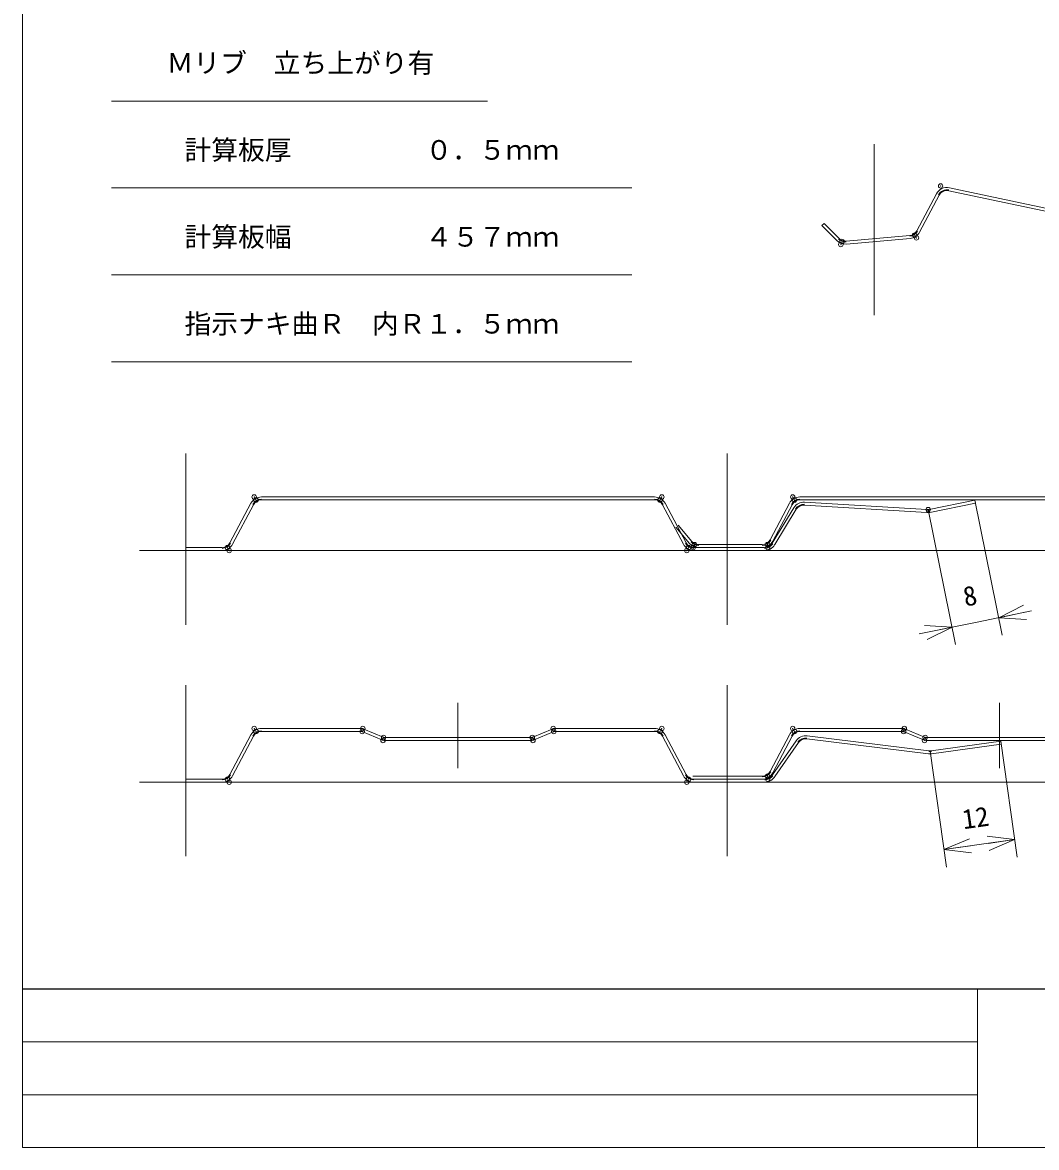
# Model space of a CAD drawing. Units: millimetres on the paper, with parts at other scales. Extents: x -208 to 189, y -184 to 139.
# Drawn here: x -208.4 to -94.8, y -139.6 to -13.6 of the extents above; entities that cross this region are included whole.
import ezdxf
from ezdxf.enums import TextEntityAlignment as Align

# ---------------------------------------------------------------- set-up
doc = ezdxf.new("R2010")
doc.units = ezdxf.units.MM
doc.header["$PDMODE"] = 32
doc.header["$PDSIZE"] = 0.5
for name, color, linetype, lineweight in [('0-0_寸法', 7, 'Continuous', 18), ('0-1_通り', 7, 'Continuous', 18), ('1-1', 7, 'Continuous', 18), ('F-F', 5, 'Continuous', 18)]:
    doc.layers.add(name, color=color, linetype=linetype, lineweight=lineweight)
doc.styles.add('ＭＳ ゴシック', font='')
doc.styles.get('ＭＳ ゴシック').set_extended_font_data('MS Gothic')

# ---------------------------------------------------------------- blocks, each defined once
blk = doc.blocks.new('BLOCK002(1)')
at = {"layer": '0-1_通り'}
for p, q in [((9.2864, 24.3813), (9.2864, 10.0033)), ((54.7864, 24.3813), (54.7864, 10.0033)), ((32.1614, 22.8876), (32.1614, 17.4145)), ((12.9977, 16.8782), (14.7547, 20.197)), ((13.2186, 16.7612), (14.9756, 20.08)), ((24.0588, 20.7291), (15.6385, 20.7291)), ((15.6385, 20.4791), (24.0588, 20.4791)), ((24.1572, 20.4589), (25.7658, 19.7695)), ((24.2557, 20.6886), (25.8642, 19.9993)), ((25.9627, 19.9791), (38.3601, 19.9791)), ((38.4586, 19.9993), (40.0671, 20.6886)), ((38.557, 19.7695), (40.1655, 20.4589)), ((48.6843, 20.7291), (40.264, 20.7291)), ((40.264, 20.4791), (48.6843, 20.4791)), ((51.1042, 16.7612), (49.3472, 20.08)), ((51.3251, 16.8782), (49.5681, 20.197)), ((61.4761, 19.8609), (71.6985, 18.6058)), ((61.5066, 20.1091), (71.729, 18.8539)), ((25.9627, 19.7291), (38.3601, 19.7291)), ((58.578, 16.8407), (60.5645, 19.6886)), ((58.783, 16.6977), (60.7696, 19.5456)), ((71.9248, 18.8556), (77.7686, 19.6769)), ((71.9596, 18.6081), (77.8034, 19.4294)), ((77.8034, 19.4294), (77.7686, 19.6769)), ((9.2864, 16.4791), (12.3348, 16.4791)), ((9.2864, 16.2291), (12.3348, 16.2291)), ((54.7864, 16.4791), (51.988, 16.4791)), ((51.988, 16.2291), (54.7864, 16.2291)), ((54.7864, 16.2291), (54.7864, 16.4791)), ((54.7864, 16.4791), (57.8848, 16.4791)), ((54.7864, 16.2291), (57.8848, 16.2291)), ((57.8848, 16.4791), (57.9345, 16.4791)), ((57.8848, 16.2291), (57.9345, 16.2291)), ((58.5496, 16.8), (58.578, 16.8407)), ((58.7546, 16.657), (58.783, 16.6977))]:
    blk.add_line(p, q, dxfattribs=at)
for centre, radius, start, end in [((15.6385, 19.7291), 1, 90, 152.10273), ((15.6385, 19.7291), 0.8125, 90, 152.10273), ((15.6385, 19.7291), 0.75, 90, 152.10273), ((24.0588, 20.2291), 0.5, 66.80141, 90), ((24.0588, 20.2291), 0.3125, 66.80141, 90), ((24.0588, 20.2291), 0.25, 66.80141, 90), ((25.9627, 20.2291), 0.3125, 246.80141, 270), ((25.9627, 20.2291), 0.25, 246.80141, 270), ((38.3601, 20.2291), 0.25, 270, 293.19859), ((38.3601, 20.2291), 0.3125, 270, 293.19859), ((40.264, 20.2291), 0.5, 90, 113.19859), ((40.264, 20.2291), 0.3125, 90, 113.19859), ((40.264, 20.2291), 0.25, 90, 113.19859), ((48.6843, 19.7291), 1, 27.89727, 90), ((48.6843, 19.7291), 0.8125, 27.89727, 90), ((48.6843, 19.7291), 0.75, 27.89727, 90), ((61.3847, 19.1165), 1, 83, 145.10273), ((61.3847, 19.1165), 0.8125, 83, 145.10273), ((61.3847, 19.1165), 0.75, 83, 145.10273), ((25.9627, 20.2291), 0.5, 246.80141, 270), ((38.3601, 20.2291), 0.5, 270, 293.19859), ((71.8204, 19.5983), 1, 263, 278), ((71.8204, 19.5983), 0.8125, 263, 278), ((71.8204, 19.5983), 0.75, 263, 278), ((12.3348, 17.2291), 0.75, 270, 332.10273), ((12.3348, 17.2291), 0.8125, 270, 332.10273), ((12.3348, 17.2291), 1, 270, 332.10273), ((51.988, 17.2291), 1, 207.89727, 270), ((51.988, 17.2291), 0.8125, 207.89727, 270), ((51.988, 17.2291), 0.75, 207.89727, 270), ((57.9345, 17.2291), 0.75, 270, 325.10273), ((57.9345, 17.2291), 0.8125, 270, 325.10273), ((57.9345, 17.2291), 1, 270, 325.10273)]:
    blk.add_arc(centre, radius, start, end, dxfattribs=at)
for p in [(15.0364, 20.7291), (15.1869, 20.4791), (24.1101, 20.4791), (24.1614, 20.7291), (25.9114, 19.9791), (38.4114, 19.9791), (40.1614, 20.7291), (40.2127, 20.4791), (49.1359, 20.4791), (49.2864, 20.7291), (25.8601, 19.7291), (38.4627, 19.7291), (12.7864, 16.4791), (12.9369, 16.2291), (51.3859, 16.2291), (51.5364, 16.4791)]:
    blk.add_point(p, dxfattribs=at)
blk = doc.blocks.new('BLOCK003')
at = {"layer": '0-1_通り', "color": 8}
for p, q in [((54.7864, 24.3813), (54.7864, 10.0033)), ((100.2864, 24.3813), (100.2864, 10.0033)), ((77.6614, 22.8876), (77.6614, 17.4145)), ((58.38, 17.1282), (60.0047, 20.197)), ((58.601, 17.0112), (60.2256, 20.08)), ((69.5588, 20.7291), (60.8885, 20.7291)), ((60.8885, 20.4791), (69.5588, 20.4791)), ((69.6572, 20.4589), (71.2658, 19.7695)), ((69.7557, 20.6886), (71.3642, 19.9993)), ((71.4627, 19.9791), (83.8601, 19.9791)), ((83.9586, 19.9993), (85.5671, 20.6886)), ((84.057, 19.7695), (85.6655, 20.4589)), ((93.9343, 20.7291), (85.764, 20.7291)), ((85.764, 20.4791), (93.9343, 20.4791)), ((96.3542, 16.7612), (94.5972, 20.08)), ((96.5751, 16.8782), (94.8181, 20.197)), ((71.4627, 19.7291), (83.8601, 19.7291)), ((51.8934, 16.7291), (57.7172, 16.7291)), ((57.7172, 16.4791), (51.8934, 16.4791)), ((97.238, 16.4791), (100.2864, 16.4791)), ((100.2864, 16.2291), (97.238, 16.2291))]:
    blk.add_line(p, q, dxfattribs=at)
for centre, radius, start, end in [((60.8885, 19.7291), 1, 90, 152.10273), ((60.8885, 19.7291), 0.8125, 90, 152.10273), ((60.8885, 19.7291), 0.75, 90, 152.10273), ((69.5588, 20.2291), 0.5, 66.80141, 90), ((69.5588, 20.2291), 0.3125, 66.80141, 90), ((69.5588, 20.2291), 0.25, 66.80141, 90), ((71.4627, 20.2291), 0.3125, 246.80141, 270), ((71.4627, 20.2291), 0.25, 246.80141, 270), ((83.8601, 20.2291), 0.25, 270, 293.19859), ((83.8601, 20.2291), 0.3125, 270, 293.19859), ((85.764, 20.2291), 0.5, 90, 113.19859), ((85.764, 20.2291), 0.3125, 90, 113.19859), ((85.764, 20.2291), 0.25, 90, 113.19859), ((93.9343, 19.7291), 1, 27.89727, 90), ((93.9343, 19.7291), 0.8125, 27.89727, 90), ((93.9343, 19.7291), 0.75, 27.89727, 90), ((71.4627, 20.2291), 0.5, 246.80141, 270), ((83.8601, 20.2291), 0.5, 270, 293.19859), ((57.7172, 17.4791), 0.75, 270, 332.10273), ((57.7172, 17.4791), 0.8125, 270, 332.10273), ((57.7172, 17.4791), 1, 270, 332.10273), ((97.238, 17.2291), 1, 207.89727, 270), ((97.238, 17.2291), 0.8125, 207.89727, 270), ((97.238, 17.2291), 0.75, 207.89727, 270)]:
    blk.add_arc(centre, radius, start, end, dxfattribs=at)
for p in [(60.2864, 20.7291), (60.4369, 20.4791), (69.6101, 20.4791), (69.6614, 20.7291), (71.4114, 19.9791), (83.9114, 19.9791), (85.6614, 20.7291), (85.7127, 20.4791), (94.3859, 20.4791), (94.5364, 20.7291), (71.3601, 19.7291), (83.9627, 19.7291), (58.1688, 16.7291), (58.1869, 16.4791), (96.6359, 16.2291), (96.7864, 16.4791)]:
    blk.add_point(p, dxfattribs=at)
blk = doc.blocks.new('_OPEN30')
at = {"layer": '0-0_寸法'}
blk.add_line((0, 0), (-0.5, 0), dxfattribs=at)
blk.add_lwpolyline([(-0.5, 0.134), (0, 0), (-0.5, -0.134)], dxfattribs=at)
blk = doc.blocks.new('D46')
at = {"layer": '0-1_通り', "color": 3}
for p, q in [((77.7686, 19.6769), (79.1409, 9.9127)), ((71.827, 18.8419), (73.1993, 9.0777)), ((78.9321, 11.3981), (75.9613, 10.9806)), ((72.9905, 10.5631), (75.9613, 10.9806))]:
    blk.add_line(p, q, dxfattribs=at)
at = {"layer": '0-1_通り', "xscale": 4.5, "yscale": 4.5}
for p, rotation in [((72.9905, 10.5631), 188), ((78.9321, 11.3981), 8)]:
    blk.add_blockref('_OPEN30', p, dxfattribs=dict(at, rotation=rotation))
at = {"layer": '0-1_通り', "style": 'ＭＳ ゴシック'}
blk.add_text('12', height=1.65, rotation=8, dxfattribs=at).set_placement((74.7131, 11.7789), align=Align.BOTTOM_LEFT)
blk = doc.blocks.new('BLOCK006')
at = {"layer": '0-1_通り'}
for p, q in [((9.2864, 43.8306), (9.2864, 29.4526)), ((54.7864, 43.8306), (54.7864, 29.4526)), ((48.6843, 40.1783), (15.6385, 40.1783)), ((15.6385, 39.9283), (48.6843, 39.9283)), ((61.2864, 39.7498), (71.5663, 39.1211)), ((71.7616, 39.1347), (75.5846, 39.9125)), ((75.6344, 39.6675), (75.5846, 39.9125)), ((12.9977, 36.3274), (14.7547, 39.6462)), ((13.2186, 36.2104), (14.9756, 39.5292)), ((51.1042, 36.2104), (49.3472, 39.5292)), ((51.3251, 36.3274), (49.5681, 39.6462)), ((58.5628, 36.3088), (60.3717, 39.2727)), ((58.7762, 36.1785), (60.5851, 39.1424)), ((61.2711, 39.5003), (71.5511, 38.8716)), ((71.8115, 38.8898), (75.6344, 39.6675)), ((9.2864, 35.9283), (12.3348, 35.9283)), ((54.7864, 35.9283), (51.988, 35.9283)), ((54.7864, 35.6783), (54.7864, 35.9283)), ((54.7864, 35.9283), (57.8848, 35.9283)), ((57.8848, 35.9283), (57.9097, 35.9283)), ((58.5498, 36.2876), (58.5628, 36.3088)), ((58.7632, 36.1573), (58.7762, 36.1785)), ((9.2864, 35.6783), (12.3348, 35.6783)), ((51.988, 35.6783), (54.7864, 35.6783)), ((54.7864, 35.6783), (57.8848, 35.6783)), ((57.8848, 35.6783), (57.9097, 35.6783))]:
    blk.add_line(p, q, dxfattribs=at)
for centre, radius, start, end in [((15.6385, 39.1783), 1, 90, 152.10273), ((15.6385, 39.1783), 0.8125, 90, 152.10273), ((15.6385, 39.1783), 0.75, 90, 152.10273), ((48.6843, 39.1783), 1, 27.89727, 90), ((48.6843, 39.1783), 0.8125, 27.89727, 90), ((48.6843, 39.1783), 0.75, 27.89727, 90), ((61.2253, 38.7517), 1, 86.5, 148.60273), ((61.2253, 38.7517), 0.8125, 86.5, 148.60273), ((61.2253, 38.7517), 0.75, 86.5, 148.60273), ((71.6121, 39.8697), 1, 266.5, 281.5), ((71.6121, 39.8697), 0.8125, 266.5, 281.5), ((71.6121, 39.8697), 0.75, 266.5, 281.5), ((12.3348, 36.6783), 0.75, 270, 332.10273), ((12.3348, 36.6783), 0.8125, 270, 332.10273), ((12.3348, 36.6783), 1, 270, 332.10273), ((51.988, 36.6783), 1, 207.89727, 270), ((51.988, 36.6783), 0.8125, 207.89727, 270), ((51.988, 36.6783), 0.75, 207.89727, 270), ((57.9097, 36.6783), 0.75, 270, 328.60273), ((57.9097, 36.6783), 0.8125, 270, 328.60273), ((57.9097, 36.6783), 1, 270, 328.60273)]:
    blk.add_arc(centre, radius, start, end, dxfattribs=at)
for p in [(15.0364, 40.1783), (15.1869, 39.9283), (49.1359, 39.9283), (49.2864, 40.1783), (12.7864, 35.9283), (51.5364, 35.9283), (12.9369, 35.6783), (51.3859, 35.6783)]:
    blk.add_point(p, dxfattribs=at)
blk = doc.blocks.new('BLOCK007')
at = {"layer": '0-1_通り', "color": 8}
for p, q in [((54.7864, 43.8306), (54.7864, 29.4526)), ((100.2864, 43.8306), (100.2864, 29.4526)), ((93.9343, 40.1783), (60.8885, 40.1783)), ((60.8885, 39.9283), (93.9343, 39.9283)), ((58.38, 36.5774), (60.0047, 39.6462)), ((58.601, 36.4604), (60.2256, 39.5292)), ((96.3542, 36.2104), (94.5972, 39.5292)), ((96.5751, 36.3274), (94.8181, 39.6462)), ((50.6651, 37.8126), (51.8116, 36.4462)), ((50.4735, 37.6519), (51.6201, 36.2855)), ((52.3861, 36.1783), (57.7172, 36.1783)), ((57.7172, 35.9283), (52.3861, 35.9283)), ((97.238, 35.9283), (100.2864, 35.9283)), ((100.2864, 35.6783), (97.238, 35.6783))]:
    blk.add_line(p, q, dxfattribs=at)
for centre, radius, start, end in [((60.8885, 39.1783), 1, 90, 152.10273), ((60.8885, 39.1783), 0.8125, 90, 152.10273), ((60.8885, 39.1783), 0.75, 90, 152.10273), ((93.9343, 39.1783), 1, 27.89727, 90), ((93.9343, 39.1783), 0.8125, 27.89727, 90), ((93.9343, 39.1783), 0.75, 27.89727, 90), ((52.3861, 36.9283), 1, 220, 270), ((52.3861, 36.9283), 0.8125, 220, 270), ((52.3861, 36.9283), 0.75, 220, 270), ((57.7172, 36.9283), 0.75, 270, 332.10273), ((57.7172, 36.9283), 0.8125, 270, 332.10273), ((57.7172, 36.9283), 1, 270, 332.10273), ((97.238, 36.6783), 1, 207.89727, 270), ((97.238, 36.6783), 0.8125, 207.89727, 270), ((97.238, 36.6783), 0.75, 207.89727, 270)]:
    blk.add_arc(centre, radius, start, end, dxfattribs=at)
for p in [(60.2864, 40.1783), (60.4369, 39.9283), (94.3859, 39.9283), (94.5364, 40.1783), (51.9198, 35.9283), (52.0364, 36.1783), (58.1688, 36.1783), (58.1869, 35.9283), (96.7864, 35.9283), (96.6359, 35.6783)]:
    blk.add_point(p, dxfattribs=at)
blk = doc.blocks.new('D48')
at = {"layer": '0-1_通り', "color": 3}
for p, q in [((75.5846, 39.9125), (77.8918, 28.5722)), ((71.6649, 39.1151), (73.9721, 27.7747)), ((80.3488, 30.6028), (75.6329, 29.6433)), ((70.917, 28.6839), (75.6329, 29.6433))]:
    blk.add_line(p, q, dxfattribs=at)
at = {"layer": '0-1_通り', "xscale": 4.5, "yscale": 4.5}
for p, rotation in [((77.5928, 30.0421), 191.5), ((73.6731, 29.2446), 11.5)]:
    blk.add_blockref('_OPEN30', p, dxfattribs=dict(at, rotation=rotation))
at = {"layer": '0-1_通り', "style": 'ＭＳ ゴシック'}
blk.add_text('8', height=1.65, rotation=11.5, dxfattribs=at).set_placement((74.8895, 30.4761), align=Align.BOTTOM_LEFT)

msp = doc.modelspace()

# ---------------------------------------------------------------- linework, layer by layer
at = {"layer": '1-1', "color": 1}
for p, q in [((-198.468, -22.38), (-156.358, -22.38)), ((-198.468, -32.115), (-140.168, -32.115)), ((-198.468, -41.85), (-140.168, -41.85)), ((-198.468, -51.585), (-140.168, -51.585)), ((-63.92, -72.728), (-195.326, -72.728)), ((-63.92, -98.66), (-195.326, -98.66))]:
    msp.add_line(p, q, dxfattribs=at)
at = {"layer": '1-1', "color": 3}
msp.add_line((-113.011, -27.2), (-113.011, -46.37), dxfattribs=at)
at = {"layer": '1-1'}
for p, q in [((-82.956, -37.058), (-104.667, -32.425)), ((-82.887, -36.732), (-104.597, -32.099)), ((-106.054, -32.779), (-108.242, -36.912)), ((-105.759, -32.935), (-107.948, -37.068)), ((-118.879, -36.329), (-118.643, -36.094)), ((-117.197, -38.011), (-118.879, -36.329)), ((-116.961, -37.775), (-118.643, -36.094)), ((-109.039, -37.441), (-116.167, -38.064)), ((-109.01, -37.773), (-116.138, -38.396))]:
    msp.add_line(p, q, dxfattribs=at)
for centre, radius, start, end in [((-104.875, -33.403), 1.333, 77.9541, 152.10273), ((-104.875, -33.403), 1, 77.9541, 152.10273), ((-116.254, -37.068), 1, 225, 275), ((-109.126, -36.445), 1, 275, 332.10273), ((-109.126, -36.445), 1.333, 275, 332.10273), ((-116.254, -37.068), 1.333, 225, 275)]:
    msp.add_arc(centre, radius, start, end, dxfattribs=at)
at = {"layer": '1-1', "color": 1}
for centre, start, end in [((-104.875, -33.403), 77.9541, 152.10273), ((-109.126, -36.445), 275, 332.10273), ((-116.254, -37.068), 225, 275)]:
    msp.add_arc(centre, 1.083, start, end, dxfattribs=at)
for p in [(-105.582, -31.889), (-108.497, -37.393), (-108.287, -37.71), (-116.757, -38.451), (-116.631, -38.105), (-106.976, -68.146)]:
    msp.add_point(p, dxfattribs=at)
at = {"layer": 'F-F', "color": 7}
for p, q in [((-208.437, 139.449), (-208.437, -139.581)), ((-208.427, 139.449), (-208.427, -139.581)), ((-208.437, -121.821), (189.163, -121.821)), ((-208.437, -121.831), (189.163, -121.831)), ((-101.447, -139.581), (-101.447, -121.831)), ((-101.447, -127.747), (-208.437, -127.747)), ((-101.447, -133.664), (-208.437, -133.664)), ((-9.637, -139.571), (-208.437, -139.571))]:
    msp.add_line(p, q, dxfattribs=at)
msp.add_lwpolyline([(189.163, 139.449), (189.163, -139.581), (-208.437, -139.581)], dxfattribs=at)

# ---------------------------------------------------------------- block references
at = {"layer": '1-1', "xscale": 1.333333, "yscale": 1.333333}
for name in ['BLOCK006', 'BLOCK007', 'D48', 'BLOCK002(1)', 'BLOCK003', 'D46']:
    msp.add_blockref(name, (-202.53, -120.299), dxfattribs=at)

# ---------------------------------------------------------------- texts
at = {"layer": '1-1', "style": 'ＭＳ ゴシック'}
for s, p in [('Ｍリブ\u3000立ち上がり有', (-192.289, -19.88)), ('計算板厚\u3000\u3000\u3000\u3000\u3000０．５ｍｍ', (-190.289, -29.615)), ('計算板幅\u3000\u3000\u3000\u3000\u3000４５７ｍｍ', (-190.289, -39.35)), ('指示ナキ曲Ｒ\u3000内Ｒ１．５ｍｍ', (-190.289, -49.085))]:
    msp.add_text(s, height=2.199, dxfattribs=at).set_placement(p, align=Align.BOTTOM_LEFT)

doc.saveas('drawing.dxf')
